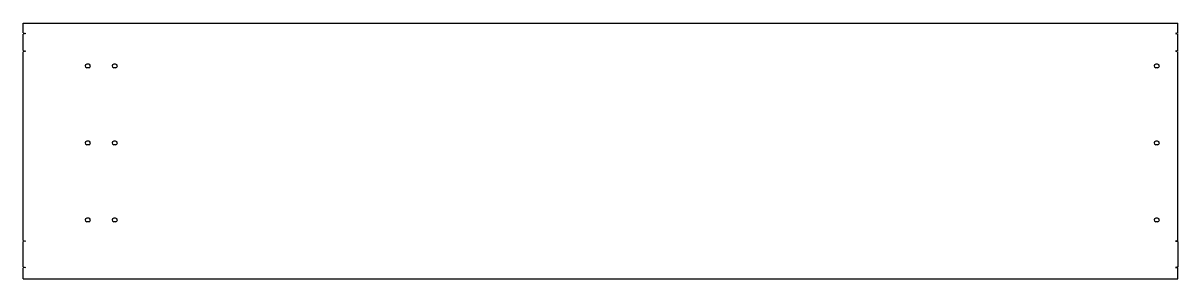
# Model space of a CAD drawing. Extents: x 0 to 3000, y 2 to 666.
import ezdxf

# ---------------------------------------------------------------- set-up
doc = ezdxf.new("R2010")
doc.units = 0
doc.layers.get('0').update_dxf_attribs({"linetype": 'CONTINUOUS'})

msp = doc.modelspace()

# ---------------------------------------------------------------- linework, layer by layer
for p, q in [((-0.2, 666.1), (2999.8, 666.1)), ((-0.2, 640.6), (-0.2, 666.1)), ((2999.8, 640.6), (2999.8, 666.1)), ((-0.2, 640.6), (5.8, 639.1)), ((5.8, 639.1), (-0.2, 637.6)), ((-0.2, 594.6), (-0.2, 637.6)), ((2999.8, 640.6), (2993.8, 639.1)), ((2993.8, 639.1), (2999.8, 637.6)), ((2999.8, 594.6), (2999.8, 637.6)), ((-0.2, 594.6), (5.8, 593.1)), ((5.8, 593.1), (-0.2, 591.6)), ((-0.2, 101.9), (-0.2, 591.6)), ((2999.8, 594.6), (2993.8, 593.1)), ((2993.8, 593.1), (2999.8, 591.6)), ((2999.8, 101.9), (2999.8, 591.6)), ((170.2, 559.5), (165.4, 559.5)), ((170.2, 550.3), (165.4, 550.3)), ((240.2, 559.5), (235.4, 559.5)), ((240.2, 550.3), (235.4, 550.3)), ((2947.2, 559.5), (2942.4, 559.5)), ((2947.2, 550.3), (2942.4, 550.3)), ((170.2, 359.6), (165.4, 359.6)), ((170.2, 350.4), (165.4, 350.4)), ((240.2, 359.6), (235.4, 359.6)), ((240.2, 350.4), (235.4, 350.4)), ((2947.2, 359.6), (2942.4, 359.6)), ((2947.2, 350.4), (2942.4, 350.4)), ((170.2, 159.7), (165.4, 159.7)), ((170.2, 150.5), (165.4, 150.5)), ((240.2, 159.7), (235.4, 159.7)), ((240.2, 150.5), (235.4, 150.5)), ((2947.2, 159.7), (2942.4, 159.7)), ((2947.2, 150.5), (2942.4, 150.5)), ((-0.2, 101.9), (5.8, 100.4)), ((5.8, 100.4), (-0.2, 98.9)), ((-0.2, 33.7), (-0.2, 98.9)), ((2999.8, 101.9), (2993.8, 100.4)), ((2993.8, 100.4), (2999.8, 98.9)), ((2999.8, 98.9), (2999.8, 33.7)), ((-0.2, 33.7), (5.8, 32.2)), ((5.8, 32.2), (-0.2, 30.7)), ((-0.2, 2.2), (-0.2, 30.7)), ((2999.8, 33.7), (2993.8, 32.2)), ((2993.8, 32.2), (2999.8, 30.7)), ((2999.8, 2.2), (2999.8, 30.7)), ((-0.2, 2.2), (2999.8, 2.2))]:
    msp.add_line(p, q)
for centre, start, end in [((165.4, 554.9), 90, 270), ((170.2, 554.9), 270, 90), ((235.4, 554.9), 90, 270), ((240.2, 554.9), 270, 90), ((2942.4, 554.9), 90, 270), ((2947.2, 554.9), 270, 90), ((165.4, 355), 90, 270), ((170.2, 355), 270, 90), ((235.4, 355), 90, 270), ((240.2, 355), 270, 90), ((2942.4, 355), 90, 270), ((2947.2, 355), 270, 90), ((165.4, 155.1), 90, 270), ((170.2, 155.1), 270, 90), ((235.4, 155.1), 90, 270), ((240.2, 155.1), 270, 90), ((2942.4, 155.1), 90, 270), ((2947.2, 155.1), 270, 90)]:
    msp.add_arc(centre, 4.6, start, end)

doc.saveas('drawing.dxf')
